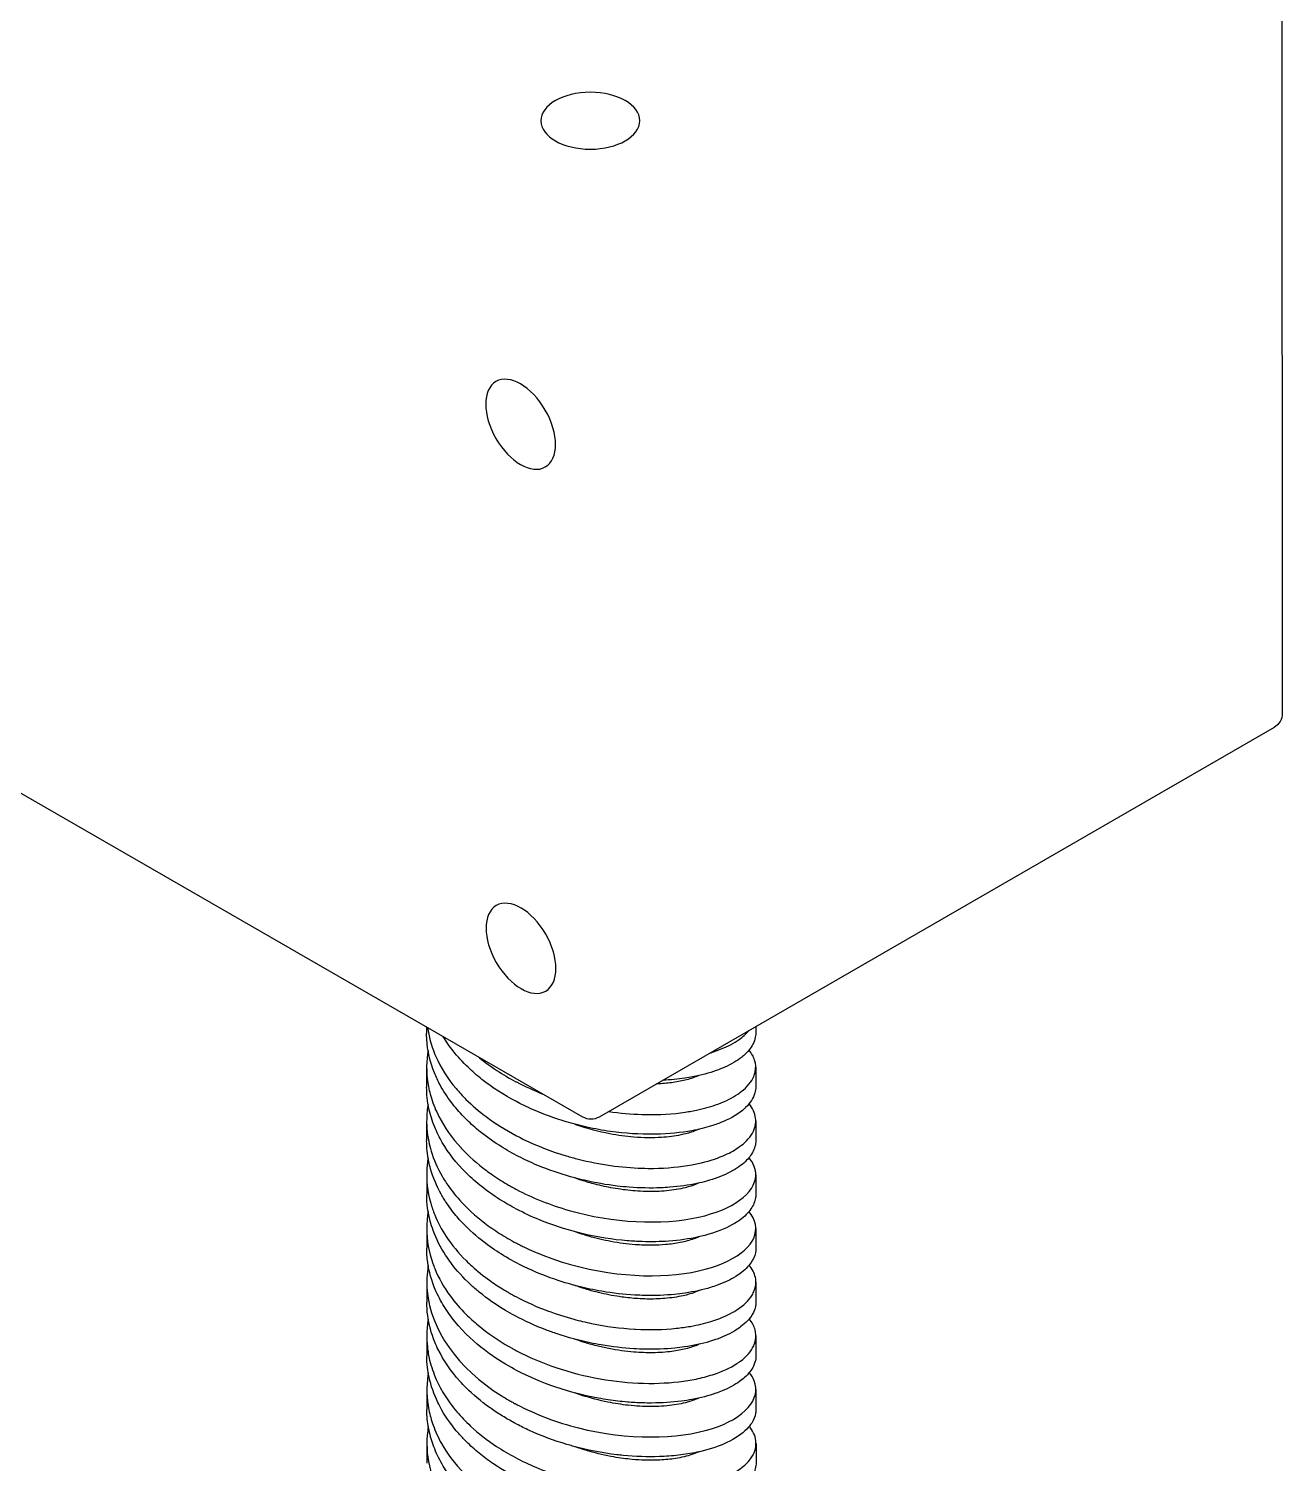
# Model space of a CAD drawing. Header units: millimetres. Extents: x 129 to 6329, y 33 to 3553.
# Drawn here: x 5135 to 5211.2, y 2974.4 to 3061.6 of the extents above; entities that cross this region are included whole.
import ezdxf

# ---------------------------------------------------------------- set-up
doc = ezdxf.new("R2010")
doc.units = ezdxf.units.MM
doc.layers.add('vistasIsometricas', color=255, linetype='Continuous')

msp = doc.modelspace()

# ---------------------------------------------------------------- linework, layer by layer
at = {"layer": 'vistasIsometricas', "extrusion": (1e-16, 0.816497, 0.57735)}
for p, q in [((5211.158, 3067.372), (5211.193, 3019.995)), ((5168.681, 2995.45), (5127.669, 3019.088)), ((5210.693, 3019.129), (5169.681, 2995.45)), ((5159.194, 3000.918), (5159.195, 3000.539)), ((5179.194, 3000.943), (5179.195, 3000.553)), ((5159.196, 2998.467), (5159.197, 2997.271)), ((5179.196, 2998.482), (5179.197, 2997.286)), ((5176.698, 2996.168), (5176.698, 2996.168)), ((5159.199, 2995.2), (5159.199, 2994.004)), ((5179.199, 2995.214), (5179.199, 2994.019)), ((5176.7, 2992.9), (5176.7, 2992.9)), ((5159.201, 2991.933), (5159.202, 2990.737)), ((5179.201, 2991.937), (5179.202, 2990.751)), ((5176.703, 2989.633), (5176.703, 2989.633)), ((5159.203, 2988.665), (5159.204, 2987.469)), ((5179.203, 2988.68), (5179.204, 2987.484)), ((5159.206, 2985.379), (5159.207, 2984.202)), ((5179.206, 2985.412), (5179.207, 2984.216)), ((5176.707, 2983.098), (5176.707, 2983.098)), ((5159.208, 2982.13), (5159.209, 2980.935)), ((5179.208, 2982.145), (5179.209, 2980.949)), ((5159.21, 2978.863), (5159.211, 2977.667)), ((5179.21, 2978.878), (5179.211, 2977.682)), ((5159.213, 2975.596), (5159.214, 2974.4)), ((5179.213, 2975.61), (5179.214, 2974.414))]:
    msp.add_line(p, q, dxfattribs=at)
at = {"layer": 'vistasIsometricas', "extrusion": (0, -1e-16, -1)}
msp.add_arc((-5210.193, 3019.995), 1, 179.95836, 240, dxfattribs=at)
at = {"layer": 'vistasIsometricas', "extrusion": (1e-16, -2e-16, -1)}
msp.add_arc((-5169.181, 2996.316), 1, 240, 299.95832, dxfattribs=at)
at = {"layer": 'vistasIsometricas', "extrusion": (-1.33261e-16, -1.00024e-16, -1)}
msp.add_ellipse((5169.146, 3056.013), major_axis=(3, 0.002), ratio=0.576865, start_param=1.570796326792303, end_param=7.853981633971889, dxfattribs=at)
at = {"layer": 'vistasIsometricas', "extrusion": (7.5e-17, 4.33013e-17, -1)}
msp.add_ellipse((5164.909, 3037.562), major_axis=(-1.5, 2.598), ratio=0.57735, dxfattribs=at)
at = {"layer": 'vistasIsometricas', "extrusion": (-1.18301e-16, -6.83013e-17, -1)}
msp.add_ellipse((5164.932, 3005.706), major_axis=(-1.5, 2.598), ratio=0.57735, dxfattribs=at)
at = {"layer": 'vistasIsometricas'}
for points, knots in [([(5159.253, 3000.884), (5159.328, 3000.35), (5159.472, 2999.821), (5159.683, 2999.304), (5159.707, 2999.246), (5159.731, 2999.188), (5159.756, 2999.131), (5160.055, 2998.453), (5160.468, 2997.798), (5160.983, 2997.184), (5161.171, 2996.958), (5161.374, 2996.738), (5161.589, 2996.524), (5161.959, 2996.156), (5162.366, 2995.805), (5162.805, 2995.477), (5163.374, 2995.051), (5163.995, 2994.662), (5164.653, 2994.315)], [0.573332659, 0.573332659, 0.573332659, 0.573332659, 0.574086578, 0.574086578, 0.574086578, 0.574171369, 0.574171369, 0.574171369, 0.575166244, 0.575166244, 0.575166244, 0.57553166, 0.57553166, 0.57553166, 0.576161141, 0.576161141, 0.576161141, 0.576976741, 0.576976741, 0.576976741, 0.576976741]), ([(5179.199, 2994.018), (5179.199, 2993.959), (5179.196, 2993.9), (5179.155, 2993.59), (5179.053, 2993.342), (5178.815, 2993.007), (5178.735, 2992.912), (5178.427, 2992.596), (5178.148, 2992.386), (5177.713, 2992.138), (5177.608, 2992.083), (5177.12, 2991.845), (5176.685, 2991.684), (5176.014, 2991.5), (5175.822, 2991.453), (5175.113, 2991.302), (5174.561, 2991.223), (5173.794, 2991.164), (5173.609, 2991.153), (5172.807, 2991.121), (5172.165, 2991.133), (5171.265, 2991.202), (5171.022, 2991.225), (5170.118, 2991.332), (5169.449, 2991.447), (5168.586, 2991.647), (5168.392, 2991.696), (5167.52, 2991.928), (5166.852, 2992.148), (5166.002, 2992.486), (5165.803, 2992.57), (5165.236, 2992.822), (5164.875, 2992.999), (5164.16, 2993.384), (5163.809, 2993.593), (5163.033, 2994.102), (5162.618, 2994.411), (5161.96, 2994.97), (5161.701, 2995.211), (5161.184, 2995.744), (5160.932, 2996.038), (5160.441, 2996.686), (5160.211, 2997.042), (5159.887, 2997.645), (5159.773, 2997.886), (5159.405, 2998.798), (5159.247, 2999.483), (5159.198, 3000.296), (5159.195, 3000.417), (5159.195, 3000.539)], [0.567575, 0.567575, 0.567575, 0.567575, 0.592467, 0.592467, 0.697793, 0.697793, 0.740477, 0.740477, 0.842903, 0.842903, 0.873201, 0.873201, 0.978379, 0.978379, 1.01854, 1.01854, 1.121533, 1.121533, 1.153668, 1.153668, 1.258518, 1.258518, 1.296809, 1.296809, 1.400238, 1.400238, 1.430459, 1.430459, 1.535776, 1.535776, 1.568324, 1.568324, 1.629756, 1.629756, 1.693347, 1.693347, 1.776324, 1.776324, 1.835394, 1.835394, 1.902495, 1.902495, 1.979157, 1.979157, 2.029102, 2.029102, 2.165578, 2.165578, 2.189508, 2.189508, 2.189508, 2.189508]), ([(5164.651, 2996.386), (5163.897, 2996.784), (5163.194, 2997.235), (5162.262, 2997.971), (5161.979, 2998.216), (5161.383, 2998.79), (5161.08, 2999.123), (5160.586, 2999.749), (5160.385, 3000.039), (5160.207, 3000.334)], [0.0000149, 0.0000149, 0.0000149, 0.0000149, 0.1310576, 0.1310576, 0.1928522, 0.1928522, 0.2700374, 0.2700374, 0.3331257, 0.3331257, 0.3331257, 0.3331257]), ([(5179.195, 3000.553), (5179.195, 3000.438), (5179.18, 3000.323), (5179.131, 3000.13), (5179.105, 3000.053), (5178.966, 2999.731), (5178.792, 2999.493), (5178.483, 2999.202), (5178.406, 2999.136), (5178.046, 2998.855), (5177.706, 2998.655), (5177.145, 2998.405), (5176.972, 2998.336), (5176.361, 2998.119), (5175.882, 2997.992), (5175.21, 2997.865), (5175.054, 2997.839), (5174.469, 2997.753), (5174.02, 2997.709), (5173.554, 2997.686)], [0.5674878, 0.5674878, 0.5674878, 0.5674878, 0.6158816, 0.6158816, 0.6487586, 0.6487586, 0.7534525, 0.7534525, 0.7846955, 0.7846955, 0.8900048, 0.8900048, 0.9332047, 0.9332047, 1.0355186, 1.0355186, 1.0654081, 1.0654081, 1.1457387, 1.1457387, 1.1457387, 1.1457387]), ([(5176.439, 2999.352), (5176.448, 2999.355), (5176.457, 2999.358), (5176.915, 2999.499), (5177.317, 2999.663), (5177.857, 2999.949), (5178.034, 3000.057), (5178.408, 3000.324), (5178.591, 3000.487), (5178.751, 3000.672), (5178.764, 3000.687), (5178.776, 3000.702)], [0.6621458, 0.6621458, 0.6621458, 0.6621458, 0.6641722, 0.6641722, 0.7654194, 0.7654194, 0.8216819, 0.8216819, 0.8983281, 0.8983281, 0.9049977, 0.9049977, 0.9049977, 0.9049977]), ([(5159.283, 2999.503), (5159.175, 2998.86), (5159.167, 2998.203), (5159.266, 2997.547), (5159.314, 2997.229), (5159.387, 2996.911), (5159.485, 2996.596), (5159.601, 2996.22), (5159.754, 2995.847), (5159.941, 2995.48), (5160.279, 2994.817), (5160.732, 2994.175), (5161.289, 2993.571), (5161.299, 2993.56), (5161.31, 2993.548), (5161.321, 2993.537), (5161.762, 2993.063), (5162.267, 2992.613), (5162.826, 2992.196), (5162.952, 2992.102), (5163.08, 2992.01), (5163.211, 2991.92), (5163.371, 2991.809), (5163.536, 2991.7), (5163.704, 2991.595), (5163.857, 2991.499), (5164.013, 2991.405), (5164.171, 2991.314), (5164.251, 2991.269), (5164.331, 2991.224), (5164.411, 2991.179), (5164.46, 2991.152), (5164.508, 2991.126), (5164.557, 2991.1), (5164.59, 2991.082), (5164.637, 2991.057), (5164.655, 2991.048)], [0.579308916, 0.579308916, 0.579308916, 0.579308916, 0.580032151, 0.580032151, 0.580032151, 0.580382803, 0.580382803, 0.580382803, 0.580800953, 0.580800953, 0.580800953, 0.581555567, 0.581555567, 0.581555567, 0.58156995, 0.58156995, 0.58156995, 0.582163524, 0.582163524, 0.582163524, 0.582296778, 0.582296778, 0.582296778, 0.582460311, 0.582460311, 0.582460311, 0.582608704, 0.582608704, 0.582608704, 0.582682901, 0.582682901, 0.582682901, 0.582727363, 0.582727363, 0.582727363, 0.582757098, 0.582757098, 0.582757098, 0.582757098]), ([(5162.355, 2999.096), (5162.375, 2999.079), (5162.396, 2999.063), (5162.416, 2999.046), (5163.079, 2998.506), (5163.825, 2998.019), (5164.627, 2997.595), (5164.635, 2997.591), (5164.643, 2997.586), (5164.65, 2997.582)], [0.570161031, 0.570161031, 0.570161031, 0.570161031, 0.570191872, 0.570191872, 0.570191872, 0.571186744, 0.571186744, 0.571186744, 0.571196402, 0.571196402, 0.571196402, 0.571196402]), ([(5170.261, 2995.785), (5170.947, 2995.685), (5171.625, 2995.625), (5172.281, 2995.605), (5172.354, 2995.602), (5172.427, 2995.601), (5172.5, 2995.599), (5173.35, 2995.584), (5174.161, 2995.636), (5174.901, 2995.745), (5175.173, 2995.785), (5175.435, 2995.833), (5175.687, 2995.889), (5176.121, 2995.984), (5176.523, 2996.1), (5176.887, 2996.235), (5177.359, 2996.409), (5177.768, 2996.614), (5178.104, 2996.84), (5178.178, 2996.89), (5178.248, 2996.941), (5178.315, 2996.992), (5178.685, 2997.279), (5178.943, 2997.595), (5179.08, 2997.921), (5179.117, 2998.01), (5179.145, 2998.1), (5179.165, 2998.19), (5179.216, 2998.431), (5179.204, 2998.674), (5179.127, 2998.913), (5179.061, 2999.119), (5178.946, 2999.322), (5178.786, 2999.517)], [0.573325011, 0.573325011, 0.573325011, 0.573325011, 0.574086578, 0.574086578, 0.574086578, 0.574171396, 0.574171396, 0.574171396, 0.575166273, 0.575166273, 0.575166273, 0.575531666, 0.575531666, 0.575531666, 0.576161173, 0.576161173, 0.576161173, 0.576976754, 0.576976754, 0.576976754, 0.577156047, 0.577156047, 0.577156047, 0.578150923, 0.578150923, 0.578150923, 0.578421843, 0.578421843, 0.578421843, 0.579145815, 0.579145815, 0.579145815, 0.579769318, 0.579769318, 0.579769318, 0.579769318]), ([(5175.731, 2997.97), (5175.624, 2997.921), (5175.509, 2997.874), (5175.263, 2997.788), (5175.132, 2997.747), (5174.743, 2997.644), (5174.47, 2997.589), (5173.911, 2997.509), (5173.63, 2997.483), (5173.278, 2997.465), (5173.221, 2997.463), (5173.163, 2997.461)], [-18.0384353, -18.0384353, -18.0384353, -18.0384353, -18.003884, -18.003884, -17.969278, -17.969278, -17.9068878, -17.9068878, -17.8508702, -17.8508702, -17.8400848, -17.8400848, -17.8400848, -17.8400848]), ([(5164.656, 2989.852), (5164.303, 2990.038), (5163.96, 2990.236), (5163.631, 2990.446), (5162.882, 2990.922), (5162.202, 2991.458), (5161.614, 2992.039), (5161.607, 2992.046), (5161.599, 2992.054), (5161.592, 2992.061), (5161.014, 2992.636), (5160.527, 2993.256), (5160.148, 2993.906), (5159.97, 2994.212), (5159.816, 2994.524), (5159.686, 2994.841), (5159.537, 2995.206), (5159.421, 2995.577), (5159.34, 2995.951), (5159.245, 2996.388), (5159.198, 2996.83), (5159.197, 2997.271)], [0.415127134, 0.415127134, 0.415127134, 0.415127134, 0.415564889, 0.415564889, 0.415564889, 0.416559754, 0.416559754, 0.416559754, 0.416572218, 0.416572218, 0.416572218, 0.417554622, 0.417554622, 0.417554622, 0.418017304, 0.418017304, 0.418017304, 0.418549514, 0.418549514, 0.418549514, 0.419170666, 0.419170666, 0.419170666, 0.419170666]), ([(5179.197, 2997.286), (5179.197, 2997.162), (5179.18, 2997.037), (5179.146, 2996.912), (5179.062, 2996.61), (5178.875, 2996.31), (5178.583, 2996.027), (5178.561, 2996.006), (5178.538, 2995.984), (5178.514, 2995.963), (5178.191, 2995.669), (5177.752, 2995.397), (5177.206, 2995.165), (5176.987, 2995.072), (5176.75, 2994.985), (5176.498, 2994.906), (5176.136, 2994.793), (5175.741, 2994.696), (5175.316, 2994.618), (5174.65, 2994.495), (5173.912, 2994.42), (5173.122, 2994.404), (5173.075, 2994.403), (5173.028, 2994.402), (5172.981, 2994.402), (5172.156, 2994.392), (5171.276, 2994.446), (5170.371, 2994.574), (5169.895, 2994.64), (5169.413, 2994.727), (5168.929, 2994.835), (5168.511, 2994.928), (5168.092, 2995.037), (5167.676, 2995.161), (5167.001, 2995.363), (5166.331, 2995.606), (5165.682, 2995.891), (5165.482, 2995.978), (5165.286, 2996.069), (5165.091, 2996.164), (5164.943, 2996.235), (5164.797, 2996.31), (5164.651, 2996.386)], [0.42141962, 0.42141962, 0.42141962, 0.42141962, 0.421705398, 0.421705398, 0.421705398, 0.422398957, 0.422398957, 0.422398957, 0.422452049, 0.422452049, 0.422452049, 0.423179462, 0.423179462, 0.423179462, 0.423471173, 0.423471173, 0.423471173, 0.423889065, 0.423889065, 0.423889065, 0.424543389, 0.424543389, 0.424543389, 0.42458207, 0.42458207, 0.42458207, 0.425259612, 0.425259612, 0.425259612, 0.425615605, 0.425615605, 0.425615605, 0.425922687, 0.425922687, 0.425922687, 0.426419767, 0.426419767, 0.426419767, 0.426572498, 0.426572498, 0.426572498, 0.426687821, 0.426687821, 0.426687821, 0.426687821]), ([(5159.285, 2996.236), (5159.274, 2996.168), (5159.263, 2996.1), (5159.232, 2995.866), (5159.216, 2995.699), (5159.179, 2995.009), (5159.218, 2994.486), (5159.363, 2993.771), (5159.412, 2993.575), (5159.628, 2992.859), (5159.852, 2992.348), (5160.225, 2991.705), (5160.316, 2991.559), (5160.643, 2991.07), (5160.903, 2990.736), (5161.64, 2989.912), (5162.155, 2989.44), (5163.013, 2988.787), (5163.313, 2988.578), (5163.957, 2988.168), (5164.302, 2987.968), (5164.657, 2987.78)], [2.6086093, 2.6086093, 2.6086093, 2.6086093, 2.622094, 2.622094, 2.6549872, 2.6549872, 2.7582341, 2.7582341, 2.7973121, 2.7973121, 2.9023246, 2.9023246, 2.933645, 2.933645, 3.0081746, 3.0081746, 3.1241685, 3.1241685, 3.1823338, 3.1823338, 3.2441677, 3.2441677, 3.2441677, 3.2441677]), ([(5164.653, 2994.315), (5164.797, 2994.239), (5164.944, 2994.164), (5165.092, 2994.092), (5165.914, 2993.692), (5166.786, 2993.356), (5167.677, 2993.09), (5167.92, 2993.018), (5168.164, 2992.95), (5168.408, 2992.888), (5169.062, 2992.723), (5169.721, 2992.594), (5170.372, 2992.502), (5171.021, 2992.411), (5171.662, 2992.357), (5172.284, 2992.337), (5172.52, 2992.33), (5172.753, 2992.328), (5172.982, 2992.33), (5173.816, 2992.34), (5174.604, 2992.415), (5175.317, 2992.546), (5175.444, 2992.57), (5175.568, 2992.595), (5175.689, 2992.621), (5176.253, 2992.745), (5176.764, 2992.905), (5177.207, 2993.093), (5177.547, 2993.238), (5177.848, 2993.399), (5178.106, 2993.573), (5178.258, 2993.675), (5178.395, 2993.781), (5178.516, 2993.891), (5178.843, 2994.188), (5179.056, 2994.511), (5179.147, 2994.841), (5179.155, 2994.868), (5179.161, 2994.895), (5179.167, 2994.922), (5179.232, 2995.226), (5179.195, 2995.534), (5179.056, 2995.832), (5178.99, 2995.974), (5178.9, 2996.114), (5178.789, 2996.25)], [0.576976742, 0.576976742, 0.576976742, 0.576976742, 0.577156016, 0.577156016, 0.577156016, 0.578150897, 0.578150897, 0.578150897, 0.57842183, 0.57842183, 0.57842183, 0.579145794, 0.579145794, 0.579145794, 0.579866919, 0.579866919, 0.579866919, 0.58014068, 0.58014068, 0.58014068, 0.581135559, 0.581135559, 0.581135559, 0.581312009, 0.581312009, 0.581312009, 0.582130446, 0.582130446, 0.582130446, 0.582757098, 0.582757098, 0.582757098, 0.583125338, 0.583125338, 0.583125338, 0.584120214, 0.584120214, 0.584120214, 0.584202187, 0.584202187, 0.584202187, 0.585115093, 0.585115093, 0.585115093, 0.58554969, 0.58554969, 0.58554969, 0.58554969]), ([(5175.733, 2994.703), (5175.621, 2994.651), (5175.498, 2994.602), (5175.148, 2994.48), (5174.905, 2994.414), (5174.283, 2994.286), (5173.887, 2994.234), (5172.939, 2994.175), (5172.376, 2994.181), (5171.31, 2994.27), (5170.821, 2994.336), (5169.665, 2994.559), (5168.996, 2994.735), (5168.279, 2994.983), (5168.225, 2995.002), (5168.171, 2995.021)], [-17.4147371, -17.4147371, -17.4147371, -17.4147371, -17.3782097, -17.3782097, -17.3172495, -17.3172495, -17.2349252, -17.2349252, -17.1347762, -17.1347762, -17.0550876, -17.0550876, -16.9495533, -16.9495533, -16.9408609, -16.9408609, -16.9408609, -16.9408609]), ([(5179.204, 2987.484), (5179.204, 2987.286), (5179.161, 2987.089), (5179.045, 2986.826), (5179.009, 2986.757), (5178.821, 2986.447), (5178.607, 2986.215), (5178.22, 2985.914), (5178.103, 2985.833), (5177.657, 2985.556), (5177.281, 2985.377), (5176.721, 2985.174), (5176.585, 2985.128), (5175.976, 2984.943), (5175.459, 2984.828), (5174.696, 2984.716), (5174.485, 2984.69), (5173.694, 2984.612), (5173.086, 2984.589), (5172.252, 2984.606), (5172.048, 2984.614), (5171.189, 2984.664), (5170.52, 2984.739), (5169.604, 2984.896), (5169.363, 2984.942), (5168.452, 2985.135), (5167.784, 2985.316), (5166.937, 2985.599), (5166.746, 2985.666), (5165.901, 2985.982), (5165.265, 2986.265), (5163.827, 2987.022), (5163.06, 2987.525), (5161.887, 2988.489), (5161.444, 2988.92), (5160.835, 2989.632), (5160.633, 2989.895), (5160.316, 2990.361), (5160.193, 2990.561), (5159.801, 2991.262), (5159.585, 2991.777), (5159.395, 2992.455), (5159.357, 2992.61), (5159.242, 2993.175), (5159.2, 2993.589), (5159.199, 2994.004)], [0.567239, 0.567239, 0.567239, 0.567239, 0.650131, 0.650131, 0.67984, 0.67984, 0.785093, 0.785093, 0.825935, 0.825935, 0.928773, 0.928773, 0.960427, 0.960427, 1.065373, 1.065373, 1.104123, 1.104123, 1.207444, 1.207444, 1.240567, 1.240567, 1.345206, 1.345206, 1.382609, 1.382609, 1.486248, 1.486248, 1.516604, 1.516604, 1.621925, 1.621925, 1.766296, 1.766296, 1.870147, 1.870147, 1.928738, 1.928738, 1.971394, 1.971394, 2.076722, 2.076722, 2.107564, 2.107564, 2.18938, 2.18938, 2.18938, 2.18938]), ([(5159.288, 2992.968), (5159.264, 2992.83), (5159.246, 2992.692), (5159.232, 2992.554), (5159.224, 2992.478), (5159.218, 2992.403), (5159.213, 2992.327), (5159.169, 2991.62), (5159.246, 2990.91), (5159.444, 2990.215), (5159.512, 2989.975), (5159.594, 2989.738), (5159.69, 2989.502), (5159.872, 2989.056), (5160.104, 2988.619), (5160.383, 2988.196), (5160.722, 2987.681), (5161.129, 2987.187), (5161.596, 2986.722), (5161.714, 2986.604), (5161.837, 2986.488), (5161.963, 2986.374), (5162.288, 2986.079), (5162.638, 2985.797), (5163.009, 2985.531), (5163.266, 2985.346), (5163.533, 2985.168), (5163.808, 2984.998), (5163.894, 2984.945), (5163.981, 2984.893), (5164.068, 2984.842), (5164.121, 2984.811), (5164.175, 2984.78), (5164.228, 2984.75), (5164.299, 2984.709), (5164.371, 2984.669), (5164.443, 2984.63), (5164.515, 2984.59), (5164.597, 2984.546), (5164.66, 2984.513)], [0.58978788, 0.58978788, 0.58978788, 0.58978788, 0.589982548, 0.589982548, 0.589982548, 0.590089489, 0.590089489, 0.590089489, 0.59108436, 0.59108436, 0.59108436, 0.591427636, 0.591427636, 0.591427636, 0.592079253, 0.592079253, 0.592079253, 0.592872724, 0.592872724, 0.592872724, 0.593074123, 0.593074123, 0.593074123, 0.593595268, 0.593595268, 0.593595268, 0.59395654, 0.59395654, 0.59395654, 0.594068998, 0.594068998, 0.594068998, 0.594137176, 0.594137176, 0.594137176, 0.594227494, 0.594227494, 0.594227494, 0.594317812, 0.594317812, 0.594317812, 0.594317812]), ([(5164.655, 2991.048), (5165.63, 2990.534), (5166.711, 2990.101), (5167.849, 2989.773), (5170.497, 2989.01), (5173.47, 2988.86), (5175.718, 2989.36), (5177.775, 2989.816), (5179.168, 2990.815), (5179.2, 2991.905), (5179.211, 2992.267), (5179.072, 2992.635), (5178.786, 2992.983)], [0.5827571, 0.5827571, 0.5827571, 0.5827571, 0.58438624, 0.58438624, 0.58438624, 0.58818008, 0.58818008, 0.58818008, 0.59164982, 0.59164982, 0.59164982, 0.59280107, 0.59280107, 0.59280107, 0.59280107]), ([(5175.736, 2991.435), (5175.687, 2991.413), (5175.637, 2991.391), (5175.382, 2991.287), (5175.154, 2991.214), (5174.566, 2991.067), (5174.188, 2991.004), (5173.379, 2990.927), (5172.953, 2990.912), (5172.297, 2990.929), (5172.088, 2990.94), (5171.484, 2990.986), (5171.083, 2991.034), (5170.304, 2991.164), (5169.93, 2991.241), (5169.27, 2991.406), (5168.986, 2991.486), (5168.525, 2991.631), (5168.348, 2991.691), (5168.173, 2991.754)], [-18.0356469, -18.0356469, -18.0356469, -18.0356469, -18.0199197, -18.0199197, -17.9587684, -17.9587684, -17.8764082, -17.8764082, -17.7970562, -17.7970562, -17.7608485, -17.7608485, -17.6947667, -17.6947667, -17.6350941, -17.6350941, -17.5901403, -17.5901403, -17.5619737, -17.5619737, -17.5619737, -17.5619737]), ([(5179.207, 2984.216), (5179.207, 2984.021), (5179.165, 2983.826), (5179.045, 2983.551), (5179.001, 2983.469), (5178.797, 2983.149), (5178.579, 2982.92), (5178.204, 2982.635), (5178.102, 2982.564), (5177.673, 2982.295), (5177.294, 2982.113), (5176.712, 2981.902), (5176.557, 2981.851), (5175.928, 2981.663), (5175.412, 2981.552), (5174.67, 2981.445), (5174.479, 2981.422), (5173.706, 2981.345), (5173.095, 2981.322), (5172.239, 2981.339), (5172.016, 2981.349), (5171.139, 2981.402), (5170.472, 2981.479), (5169.576, 2981.634), (5169.352, 2981.677), (5168.457, 2981.867), (5167.788, 2982.048), (5166.901, 2982.344), (5166.671, 2982.426), (5165.796, 2982.76), (5165.168, 2983.045), (5164.374, 2983.47), (5164.183, 2983.578), (5163.423, 2984.03), (5162.888, 2984.403), (5162.22, 2984.95), (5162.049, 2985.098), (5161.424, 2985.676), (5161.014, 2986.128), (5160.551, 2986.751), (5160.445, 2986.903), (5160.036, 2987.537), (5159.786, 2988.034), (5159.53, 2988.733), (5159.469, 2988.925), (5159.277, 2989.641), (5159.205, 2990.172), (5159.202, 2990.715), (5159.202, 2990.726), (5159.202, 2990.737)], [2.188916, 2.188916, 2.188916, 2.188916, 2.270886, 2.270886, 2.306586, 2.306586, 2.410749, 2.410749, 2.445958, 2.445958, 2.549968, 2.549968, 2.585823, 2.585823, 2.690034, 2.690034, 2.725043, 2.725043, 2.82899, 2.82899, 2.865112, 2.865112, 2.969402, 2.969402, 3.004072, 3.004072, 3.10791, 3.10791, 3.144492, 3.144492, 3.248916, 3.248916, 3.283013, 3.283013, 3.386662, 3.386662, 3.424036, 3.424036, 3.528673, 3.528673, 3.561828, 3.561828, 3.665163, 3.665163, 3.703868, 3.703868, 3.80881, 3.80881, 3.810946, 3.810946, 3.810946, 3.810946]), ([(5179.202, 2990.751), (5179.202, 2990.654), (5179.191, 2990.556), (5179.17, 2990.459), (5179.12, 2990.227), (5179.01, 2989.997), (5178.842, 2989.776), (5178.663, 2989.541), (5178.417, 2989.316), (5178.11, 2989.109), (5178.007, 2989.04), (5177.898, 2988.973), (5177.782, 2988.909), (5177.319, 2988.65), (5176.751, 2988.427), (5176.099, 2988.256), (5175.967, 2988.221), (5175.831, 2988.188), (5175.693, 2988.158), (5175.146, 2988.038), (5174.548, 2987.952), (5173.914, 2987.906), (5173.394, 2987.868), (5172.849, 2987.857), (5172.287, 2987.874), (5171.991, 2987.883), (5171.691, 2987.9), (5171.387, 2987.925), (5170.508, 2987.999), (5169.602, 2988.141), (5168.702, 2988.354), (5168.605, 2988.377), (5168.508, 2988.401), (5168.412, 2988.425), (5167.61, 2988.629), (5166.815, 2988.888), (5166.052, 2989.201), (5165.573, 2989.397), (5165.106, 2989.615), (5164.656, 2989.852)], [0.407609989, 0.407609989, 0.407609989, 0.407609989, 0.407901676, 0.407901676, 0.407901676, 0.40860074, 0.40860074, 0.40860074, 0.409346767, 0.409346767, 0.409346767, 0.409595617, 0.409595617, 0.409595617, 0.41059049, 0.41059049, 0.41059049, 0.410791859, 0.410791859, 0.410791859, 0.411585373, 0.411585373, 0.411585373, 0.41223695, 0.41223695, 0.41223695, 0.412580257, 0.412580257, 0.412580257, 0.413575127, 0.413575127, 0.413575127, 0.413682041, 0.413682041, 0.413682041, 0.414570004, 0.414570004, 0.414570004, 0.415127133, 0.415127133, 0.415127133, 0.415127133]), ([(5159.29, 2989.7), (5159.267, 2989.563), (5159.248, 2989.425), (5159.234, 2989.287), (5159.213, 2989.077), (5159.203, 2988.867), (5159.203, 2988.656), (5159.205, 2987.949), (5159.329, 2987.242), (5159.571, 2986.554), (5159.609, 2986.447), (5159.649, 2986.341), (5159.692, 2986.235), (5159.928, 2985.659), (5160.246, 2985.099), (5160.639, 2984.564), (5160.921, 2984.18), (5161.243, 2983.809), (5161.598, 2983.455), (5161.828, 2983.226), (5162.072, 2983.005), (5162.328, 2982.791), (5162.904, 2982.313), (5163.544, 2981.874), (5164.231, 2981.482), (5164.302, 2981.442), (5164.373, 2981.402), (5164.445, 2981.362), (5164.469, 2981.349), (5164.494, 2981.336), (5164.518, 2981.323), (5164.565, 2981.297), (5164.612, 2981.272), (5164.662, 2981.246)], [0.595568271, 0.595568271, 0.595568271, 0.595568271, 0.5957629, 0.5957629, 0.5957629, 0.596058785, 0.596058785, 0.596058785, 0.597053654, 0.597053654, 0.597053654, 0.59720799, 0.59720799, 0.59720799, 0.598048531, 0.598048531, 0.598048531, 0.598653079, 0.598653079, 0.598653079, 0.599043409, 0.599043409, 0.599043409, 0.599917532, 0.599917532, 0.599917532, 0.60000785, 0.60000785, 0.60000785, 0.600038582, 0.600038582, 0.600038582, 0.600098168, 0.600098168, 0.600098168, 0.600098168]), ([(5164.657, 2987.78), (5164.665, 2987.776), (5164.679, 2987.769), (5164.689, 2987.763), (5164.7, 2987.758), (5164.711, 2987.752), (5164.722, 2987.747), (5164.743, 2987.736), (5164.764, 2987.724), (5164.786, 2987.713), (5164.829, 2987.691), (5164.872, 2987.669), (5164.915, 2987.648), (5165.001, 2987.604), (5165.088, 2987.562), (5165.175, 2987.52), (5165.349, 2987.436), (5165.525, 2987.355), (5165.703, 2987.278), (5168.623, 2986.002), (5171.895, 2985.614), (5174.364, 2985.874), (5176.952, 2986.147), (5178.632, 2987.09), (5179.074, 2988.09), (5179.32, 2988.644), (5179.195, 2989.206), (5178.784, 2989.707)], [0.588537454, 0.588537454, 0.588537454, 0.588537454, 0.588544706, 0.588544706, 0.588544706, 0.588551958, 0.588551958, 0.588551958, 0.588566462, 0.588566462, 0.588566462, 0.58859547, 0.58859547, 0.58859547, 0.588653485, 0.588653485, 0.588653485, 0.588769516, 0.588769516, 0.588769516, 0.590676607, 0.590676607, 0.590676607, 0.592675423, 0.592675423, 0.592675423, 0.593783713, 0.593783713, 0.593783713, 0.593783713]), ([(5175.738, 2988.168), (5175.641, 2988.123), (5175.537, 2988.081), (5175.183, 2987.953), (5174.907, 2987.877), (5174.328, 2987.761), (5174.03, 2987.719), (5173.448, 2987.668), (5173.17, 2987.655), (5172.556, 2987.651), (5172.219, 2987.662), (5171.392, 2987.726), (5170.896, 2987.79), (5169.949, 2987.968), (5169.502, 2988.074), (5168.761, 2988.287), (5168.467, 2988.382), (5168.175, 2988.487)], [-24.8846052, -24.8846052, -24.8846052, -24.8846052, -24.8532895, -24.8532895, -24.7838822, -24.7838822, -24.7210461, -24.7210461, -24.6684897, -24.6684897, -24.6095345, -24.6095345, -24.5283776, -24.5283776, -24.4576437, -24.4576437, -24.4109443, -24.4109443, -24.4109443, -24.4109443]), ([(5164.663, 2980.05), (5164.281, 2980.251), (5163.748, 2980.548), (5163.117, 2980.992), (5162.985, 2981.085), (5162.85, 2981.184), (5162.711, 2981.291), (5162.133, 2981.733), (5161.499, 2982.297), (5160.916, 2983.012), (5160.687, 2983.293), (5160.466, 2983.597), (5160.264, 2983.924), (5160.063, 2984.249), (5159.879, 2984.597), (5159.723, 2984.968), (5159.507, 2985.48), (5159.344, 2986.035), (5159.262, 2986.628), (5159.243, 2986.769), (5159.228, 2986.912), (5159.218, 2987.058), (5159.209, 2987.193), (5159.204, 2987.33), (5159.204, 2987.469)], [0.397786037, 0.397786037, 0.397786037, 0.397786037, 0.400206423, 0.400206423, 0.400206423, 0.400711853, 0.400711853, 0.400711853, 0.402821904, 0.402821904, 0.402821904, 0.403651015, 0.403651015, 0.403651015, 0.404472863, 0.404472863, 0.404472863, 0.405606008, 0.405606008, 0.405606008, 0.405875904, 0.405875904, 0.405875904, 0.406127704, 0.406127704, 0.406127704, 0.406127704]), ([(5159.298, 2986.431), (5159.209, 2985.918), (5159.183, 2985.398), (5159.228, 2984.876), (5159.43, 2982.522), (5161.088, 2980.167), (5163.734, 2978.512), (5163.884, 2978.419), (5164.037, 2978.328), (5164.192, 2978.238), (5164.269, 2978.194), (5164.347, 2978.15), (5164.426, 2978.107), (5164.466, 2978.085), (5164.505, 2978.063), (5164.545, 2978.042), (5164.565, 2978.031), (5164.585, 2978.021), (5164.605, 2978.01), (5164.615, 2978.005), (5164.625, 2977.999), (5164.635, 2977.994), (5164.645, 2977.989), (5164.657, 2977.982), (5164.665, 2977.978)], [0.602156823, 0.602156823, 0.602156823, 0.602156823, 0.602775528, 0.602775528, 0.602775528, 0.60556322, 0.60556322, 0.60556322, 0.60572085, 0.60572085, 0.60572085, 0.605799664, 0.605799664, 0.605799664, 0.605839072, 0.605839072, 0.605839072, 0.605858775, 0.605858775, 0.605858775, 0.605868627, 0.605868627, 0.605868627, 0.605878479, 0.605878479, 0.605878479, 0.605878479]), ([(5164.66, 2984.513), (5165.258, 2984.198), (5165.891, 2983.915), (5166.547, 2983.67), (5167.064, 2983.476), (5167.596, 2983.306), (5168.134, 2983.16), (5168.493, 2983.063), (5168.855, 2982.977), (5169.219, 2982.901), (5170.092, 2982.721), (5170.971, 2982.606), (5171.827, 2982.556), (5171.848, 2982.555), (5171.868, 2982.553), (5171.889, 2982.552), (5172.751, 2982.505), (5173.587, 2982.525), (5174.365, 2982.607), (5174.66, 2982.638), (5174.947, 2982.678), (5175.224, 2982.726), (5175.666, 2982.804), (5176.082, 2982.902), (5176.465, 2983.02), (5176.971, 2983.175), (5177.421, 2983.364), (5177.802, 2983.579), (5177.884, 2983.625), (5177.963, 2983.673), (5178.038, 2983.721), (5178.458, 2983.991), (5178.774, 2984.296), (5178.97, 2984.618), (5179.026, 2984.711), (5179.072, 2984.804), (5179.108, 2984.899), (5179.197, 2985.131), (5179.226, 2985.369), (5179.192, 2985.606), (5179.155, 2985.865), (5179.042, 2986.124), (5178.856, 2986.372), (5178.837, 2986.397), (5178.817, 2986.422), (5178.796, 2986.448)], [0.594317813, 0.594317813, 0.594317813, 0.594317813, 0.595183239, 0.595183239, 0.595183239, 0.595865906, 0.595865906, 0.595865906, 0.596320919, 0.596320919, 0.596320919, 0.597414001, 0.597414001, 0.597414001, 0.597440663, 0.597440663, 0.597440663, 0.598543318, 0.598543318, 0.598543318, 0.598962095, 0.598962095, 0.598962095, 0.599629666, 0.599629666, 0.599629666, 0.600510189, 0.600510189, 0.600510189, 0.600700358, 0.600700358, 0.600700358, 0.60175608, 0.60175608, 0.60175608, 0.602058283, 0.602058283, 0.602058283, 0.60279746, 0.60279746, 0.60279746, 0.603606378, 0.603606378, 0.603606378, 0.603689286, 0.603689286, 0.603689286, 0.603689286]), ([(5175.741, 2984.901), (5175.654, 2984.861), (5175.562, 2984.823), (5175.259, 2984.71), (5175.03, 2984.643), (5174.443, 2984.51), (5174.07, 2984.453), (5173.488, 2984.405), (5173.305, 2984.395), (5172.771, 2984.38), (5172.41, 2984.386), (5171.719, 2984.43), (5171.394, 2984.463), (5170.647, 2984.566), (5170.224, 2984.644), (5169.599, 2984.789), (5169.4, 2984.839), (5168.96, 2984.961), (5168.72, 2985.034), (5168.379, 2985.148), (5168.278, 2985.183), (5168.178, 2985.219)], [-20.5287716, -20.5287716, -20.5287716, -20.5287716, -20.5007976, -20.5007976, -20.44161, -20.44161, -20.3618932, -20.3618932, -20.3269185, -20.3269185, -20.2628556, -20.2628556, -20.2087306, -20.2087306, -20.1408682, -20.1408682, -20.109363, -20.109363, -20.0712659, -20.0712659, -20.055163, -20.055163, -20.055163, -20.055163]), ([(5164.666, 2976.782), (5164.629, 2976.801), (5164.561, 2976.838), (5164.509, 2976.866), (5164.272, 2976.994), (5164.04, 2977.128), (5163.814, 2977.268), (5163.573, 2977.416), (5163.339, 2977.57), (5163.112, 2977.73), (5163.08, 2977.753), (5163.047, 2977.776), (5163.015, 2977.8), (5162.501, 2978.17), (5162.027, 2978.569), (5161.602, 2978.992), (5161.468, 2979.124), (5161.34, 2979.259), (5161.216, 2979.397), (5160.674, 2979.999), (5160.231, 2980.645), (5159.901, 2981.316), (5159.827, 2981.466), (5159.758, 2981.618), (5159.696, 2981.772), (5159.48, 2982.3), (5159.334, 2982.842), (5159.261, 2983.388), (5159.225, 2983.659), (5159.207, 2983.93), (5159.207, 2984.202)], [0.392005663, 0.392005663, 0.392005663, 0.392005663, 0.392070588, 0.392070588, 0.392070588, 0.392366934, 0.392366934, 0.392366934, 0.392682587, 0.392682587, 0.392682587, 0.392728207, 0.392728207, 0.392728207, 0.393450754, 0.393450754, 0.393450754, 0.393677478, 0.393677478, 0.393677478, 0.394672359, 0.394672359, 0.394672359, 0.394895846, 0.394895846, 0.394895846, 0.395667252, 0.395667252, 0.395667252, 0.396049261, 0.396049261, 0.396049261, 0.396049261]), ([(5159.295, 2983.166), (5159.241, 2982.849), (5159.212, 2982.53), (5159.205, 2981.964), (5159.217, 2981.717), (5159.273, 2981.205), (5159.318, 2980.941), (5159.477, 2980.279), (5159.611, 2979.885), (5159.933, 2979.161), (5160.111, 2978.832), (5160.527, 2978.175), (5160.767, 2977.85), (5161.289, 2977.235), (5161.567, 2976.945), (5162.344, 2976.222), (5162.875, 2975.809), (5164.183, 2974.945), (5164.983, 2974.52), (5166.805, 2973.74), (5167.832, 2973.412), (5169.641, 2973.001), (5170.413, 2972.878), (5172.033, 2972.722), (5172.871, 2972.705), (5174.148, 2972.775), (5174.616, 2972.824), (5175.271, 2972.929), (5175.478, 2972.968), (5175.85, 2973.049), (5176.016, 2973.089), (5176.511, 2973.223), (5176.823, 2973.327), (5177.421, 2973.569), (5177.703, 2973.709), (5178.202, 2974.013), (5178.417, 2974.177), (5178.706, 2974.455), (5178.802, 2974.564), (5179.115, 2974.994), (5179.225, 2975.329), (5179.199, 2975.973), (5179.082, 2976.279), (5178.843, 2976.596), (5178.824, 2976.621), (5178.803, 2976.646)], [0.986184, 0.986184, 0.986184, 0.986184, 1.049109, 1.049109, 1.097887, 1.097887, 1.150325, 1.150325, 1.230075, 1.230075, 1.2993, 1.2993, 1.371016, 1.371016, 1.439399, 1.439399, 1.54825, 1.54825, 1.687071, 1.687071, 1.847913, 1.847913, 1.967292, 1.967292, 2.103686, 2.103686, 2.188011, 2.188011, 2.228727, 2.228727, 2.263426, 2.263426, 2.335534, 2.335534, 2.414435, 2.414435, 2.494312, 2.494312, 2.543727, 2.543727, 2.684457, 2.684457, 2.813941, 2.813941, 2.825064, 2.825064, 2.825064, 2.825064]), ([(5164.662, 2981.246), (5165.418, 2980.847), (5166.222, 2980.505), (5167.048, 2980.224), (5167.929, 2979.925), (5168.836, 2979.695), (5169.734, 2979.536), (5170.636, 2979.376), (5171.529, 2979.287), (5172.383, 2979.265), (5173.239, 2979.243), (5174.054, 2979.289), (5174.8, 2979.392), (5175.155, 2979.441), (5175.493, 2979.504), (5175.814, 2979.578), (5176.17, 2979.66), (5176.504, 2979.757), (5176.811, 2979.866), (5177.357, 2980.06), (5177.82, 2980.294), (5178.189, 2980.553), (5178.216, 2980.573), (5178.243, 2980.592), (5178.27, 2980.612), (5178.652, 2980.897), (5178.921, 2981.21), (5179.07, 2981.535), (5179.127, 2981.658), (5179.166, 2981.783), (5179.188, 2981.909), (5179.223, 2982.115), (5179.212, 2982.322), (5179.154, 2982.527), (5179.09, 2982.75), (5178.971, 2982.97), (5178.798, 2983.18)], [0.600098168, 0.600098168, 0.600098168, 0.600098168, 0.600995855, 0.600995855, 0.600995855, 0.601954251, 0.601954251, 0.601954251, 0.602915947, 0.602915947, 0.602915947, 0.603881009, 0.603881009, 0.603881009, 0.604339775, 0.604339775, 0.604339775, 0.604849491, 0.604849491, 0.604849491, 0.605753643, 0.605753643, 0.605753643, 0.605821376, 0.605821376, 0.605821376, 0.606796736, 0.606796736, 0.606796736, 0.607167512, 0.607167512, 0.607167512, 0.607775625, 0.607775625, 0.607775625, 0.608440558, 0.608440558, 0.608440558, 0.608440558]), ([(5175.743, 2981.633), (5175.619, 2981.576), (5175.485, 2981.523), (5175.214, 2981.432), (5175.08, 2981.392), (5174.684, 2981.292), (5174.405, 2981.238), (5173.742, 2981.151), (5173.348, 2981.123), (5172.567, 2981.115), (5172.186, 2981.128), (5171.299, 2981.202), (5170.787, 2981.273), (5170.019, 2981.424), (5169.769, 2981.48), (5169.252, 2981.611), (5168.985, 2981.687), (5168.539, 2981.827), (5168.359, 2981.888), (5168.18, 2981.952)], [-19.9048303, -19.9048303, -19.9048303, -19.9048303, -19.8648914, -19.8648914, -19.8302777, -19.8302777, -19.7676041, -19.7676041, -19.6914204, -19.6914204, -19.6250391, -19.6250391, -19.5417289, -19.5417289, -19.5020639, -19.5020639, -19.4598093, -19.4598093, -19.4311547, -19.4311547, -19.4311547, -19.4311547]), ([(5179.214, 2974.414), (5179.214, 2974.394), (5179.213, 2974.373), (5179.201, 2974.103), (5179.121, 2973.855), (5178.921, 2973.528), (5178.859, 2973.442), (5178.627, 2973.164), (5178.42, 2972.98), (5177.997, 2972.686), (5177.803, 2972.571), (5177.274, 2972.304), (5176.917, 2972.161), (5176.32, 2971.974), (5176.108, 2971.916), (5175.494, 2971.769), (5175.074, 2971.694), (5174.29, 2971.596), (5173.938, 2971.565), (5173.144, 2971.527), (5172.7, 2971.523), (5171.836, 2971.553), (5171.419, 2971.582), (5170.537, 2971.676), (5170.071, 2971.743), (5169.079, 2971.927), (5168.554, 2972.047), (5167.052, 2972.464), (5166.093, 2972.819), (5164.487, 2973.59), (5163.824, 2973.971), (5162.928, 2974.592), (5162.655, 2974.797), (5162.115, 2975.24), (5161.851, 2975.478), (5161.444, 2975.883), (5161.291, 2976.046), (5160.745, 2976.667), (5160.401, 2977.145), (5160.032, 2977.793), (5159.951, 2977.948), (5159.637, 2978.601), (5159.46, 2979.111), (5159.306, 2979.828), (5159.273, 2980.028), (5159.223, 2980.464), (5159.209, 2980.699), (5159.209, 2980.935)], [0.567476, 0.567476, 0.567476, 0.567476, 0.57607, 0.57607, 0.680832, 0.680832, 0.718736, 0.718736, 0.805422, 0.805422, 0.865972, 0.865972, 0.955433, 0.955433, 1.001272, 1.001272, 1.083036, 1.083036, 1.145505, 1.145505, 1.21952, 1.21952, 1.285837, 1.285837, 1.358306, 1.358306, 1.439482, 1.439482, 1.592467, 1.592467, 1.710864, 1.710864, 1.765908, 1.765908, 1.824919, 1.824919, 1.86298, 1.86298, 1.967782, 1.967782, 2.000164, 2.000164, 2.103241, 2.103241, 2.143046, 2.143046, 2.189471, 2.189471, 2.189471, 2.189471]), ([(5179.209, 2980.949), (5179.209, 2980.813), (5179.189, 2980.678), (5179.125, 2980.465), (5179.095, 2980.387), (5178.942, 2980.07), (5178.76, 2979.837), (5178.425, 2979.534), (5178.324, 2979.454), (5177.921, 2979.165), (5177.565, 2978.971), (5177.029, 2978.75), (5176.9, 2978.701), (5176.331, 2978.502), (5175.847, 2978.376), (5175.112, 2978.241), (5174.897, 2978.208), (5174.106, 2978.106), (5173.5, 2978.066), (5172.689, 2978.063), (5172.508, 2978.066), (5172.02, 2978.08), (5171.71, 2978.097), (5171.012, 2978.155), (5170.623, 2978.2), (5170.036, 2978.288), (5169.839, 2978.321), (5168.77, 2978.516), (5167.896, 2978.74), (5166.218, 2979.311), (5165.417, 2979.652), (5164.663, 2980.05)], [2.189478, 2.189478, 2.189478, 2.189478, 2.246484, 2.246484, 2.279589, 2.279589, 2.382907, 2.382907, 2.421679, 2.421679, 2.526633, 2.526633, 2.558261, 2.558261, 2.661094, 2.661094, 2.701967, 2.701967, 2.807227, 2.807227, 2.836908, 2.836908, 2.886734, 2.886734, 2.947609, 2.947609, 2.97816, 2.97816, 3.113232, 3.113232, 3.244277, 3.244277, 3.244277, 3.244277]), ([(5164.665, 2977.978), (5165.831, 2977.363), (5167.115, 2976.883), (5168.42, 2976.552), (5171.402, 2975.795), (5174.465, 2975.859), (5176.509, 2976.497), (5178.563, 2977.139), (5179.545, 2978.333), (5179.1, 2979.422), (5179.032, 2979.589), (5178.931, 2979.754), (5178.8, 2979.913)], [0.605878479, 0.605878479, 0.605878479, 0.605878479, 0.607323568, 0.607323568, 0.607323568, 0.610624868, 0.610624868, 0.610624868, 0.613941689, 0.613941689, 0.613941689, 0.614451394, 0.614451394, 0.614451394, 0.614451394]), ([(5159.297, 2979.899), (5159.294, 2979.879), (5159.291, 2979.86), (5159.287, 2979.84), (5159.284, 2979.816), (5159.28, 2979.791), (5159.276, 2979.766), (5159.174, 2979.066), (5159.191, 2978.354), (5159.331, 2977.649), (5159.394, 2977.334), (5159.482, 2977.02), (5159.593, 2976.709), (5159.729, 2976.333), (5159.899, 2975.961), (5160.105, 2975.597), (5160.46, 2974.967), (5160.919, 2974.359), (5161.469, 2973.791), (5161.492, 2973.767), (5161.516, 2973.743), (5161.539, 2973.719), (5161.955, 2973.298), (5162.421, 2972.898), (5162.93, 2972.526), (5163.124, 2972.383), (5163.325, 2972.245), (5163.531, 2972.11), (5163.61, 2972.059), (5163.689, 2972.009), (5163.769, 2971.959), (5163.914, 2971.869), (5164.062, 2971.781), (5164.212, 2971.695), (5164.287, 2971.652), (5164.363, 2971.609), (5164.439, 2971.568), (5164.481, 2971.545), (5164.523, 2971.522), (5164.565, 2971.499), (5164.593, 2971.484), (5164.622, 2971.469), (5164.651, 2971.453), (5164.657, 2971.45), (5164.668, 2971.444), (5164.669, 2971.443)], [0.613387844, 0.613387844, 0.613387844, 0.613387844, 0.613412991, 0.613412991, 0.613412991, 0.613445143, 0.613445143, 0.613445143, 0.614350073, 0.614350073, 0.614350073, 0.614755075, 0.614755075, 0.614755075, 0.615245932, 0.615245932, 0.615245932, 0.61609716, 0.61609716, 0.61609716, 0.61613294, 0.61613294, 0.61613294, 0.616768203, 0.616768203, 0.616768203, 0.617011389, 0.617011389, 0.617011389, 0.617103724, 0.617103724, 0.617103724, 0.617271485, 0.617271485, 0.617271485, 0.617355365, 0.617355365, 0.617355365, 0.617401222, 0.617401222, 0.617401222, 0.617432409, 0.617432409, 0.617432409, 0.617439245, 0.617439245, 0.617439245, 0.617439245]), ([(5175.746, 2978.366), (5175.672, 2978.332), (5175.595, 2978.3), (5175.405, 2978.227), (5175.289, 2978.188), (5174.851, 2978.057), (5174.494, 2977.982), (5173.702, 2977.878), (5173.269, 2977.851), (5172.375, 2977.851), (5171.92, 2977.875), (5171.043, 2977.971), (5170.628, 2978.035), (5169.685, 2978.226), (5169.158, 2978.362), (5168.482, 2978.58), (5168.332, 2978.631), (5168.182, 2978.685)], [-20.5255032, -20.5255032, -20.5255032, -20.5255032, -20.5018326, -20.5018326, -20.4698847, -20.4698847, -20.3876607, -20.3876607, -20.3045095, -20.3045095, -20.2263396, -20.2263396, -20.1590075, -20.1590075, -20.0756966, -20.0756966, -20.0517507, -20.0517507, -20.0517507, -20.0517507]), ([(5164.67, 2970.248), (5163.909, 2970.649), (5163.201, 2971.104), (5162.26, 2971.849), (5161.973, 2972.1), (5161.39, 2972.665), (5161.101, 2972.984), (5160.605, 2973.61), (5160.394, 2973.914), (5160.003, 2974.567), (5159.83, 2974.915), (5159.555, 2975.599), (5159.449, 2975.932), (5159.289, 2976.631), (5159.238, 2976.995), (5159.214, 2977.462), (5159.211, 2977.565), (5159.211, 2977.667)], [0.0000107, 0.0000107, 0.0000107, 0.0000107, 0.1322257, 0.1322257, 0.1950146, 0.1950146, 0.2689024, 0.2689024, 0.335293, 0.335293, 0.4077356, 0.4077356, 0.4750069, 0.4750069, 0.5471001, 0.5471001, 0.5672981, 0.5672981, 0.5672981, 0.5672981]), ([(5179.211, 2977.682), (5179.211, 2977.603), (5179.205, 2977.524), (5179.191, 2977.446), (5179.156, 2977.242), (5179.074, 2977.041), (5178.95, 2976.847), (5178.87, 2976.723), (5178.773, 2976.601), (5178.659, 2976.484), (5178.358, 2976.175), (5177.944, 2975.896), (5177.44, 2975.659), (5177.388, 2975.635), (5177.335, 2975.611), (5177.282, 2975.587), (5176.795, 2975.375), (5176.235, 2975.201), (5175.624, 2975.072), (5175.263, 2974.995), (5174.884, 2974.934), (5174.493, 2974.89), (5174.119, 2974.847), (5173.734, 2974.819), (5173.341, 2974.805), (5172.624, 2974.781), (5171.881, 2974.807), (5171.136, 2974.88), (5171.01, 2974.892), (5170.884, 2974.906), (5170.759, 2974.921), (5169.848, 2975.03), (5168.938, 2975.209), (5168.063, 2975.45), (5167.95, 2975.481), (5167.838, 2975.514), (5167.726, 2975.547), (5166.929, 2975.783), (5166.165, 2976.069), (5165.451, 2976.396), (5165.182, 2976.519), (5164.92, 2976.648), (5164.666, 2976.782)], [0.382782108, 0.382782108, 0.382782108, 0.382782108, 0.383033623, 0.383033623, 0.383033623, 0.38369345, 0.38369345, 0.38369345, 0.384119, 0.384119, 0.384119, 0.385240287, 0.385240287, 0.385240287, 0.385355892, 0.385355892, 0.385355892, 0.386401338, 0.386401338, 0.386401338, 0.387018334, 0.387018334, 0.387018334, 0.387606726, 0.387606726, 0.387606726, 0.388680777, 0.388680777, 0.388680777, 0.388861893, 0.388861893, 0.388861893, 0.390173617, 0.390173617, 0.390173617, 0.390343219, 0.390343219, 0.390343219, 0.3915503, 0.3915503, 0.3915503, 0.392005661, 0.392005661, 0.392005661, 0.392005661]), ([(5159.299, 2976.631), (5159.269, 2976.453), (5159.247, 2976.275), (5159.233, 2976.097), (5159.176, 2975.389), (5159.242, 2974.678), (5159.426, 2973.984), (5159.509, 2973.674), (5159.615, 2973.367), (5159.744, 2973.065), (5159.905, 2972.687), (5160.101, 2972.317), (5160.331, 2971.957), (5160.695, 2971.387), (5161.142, 2970.843), (5161.658, 2970.335), (5161.731, 2970.264), (5161.805, 2970.193), (5161.881, 2970.123), (5162.243, 2969.788), (5162.635, 2969.469), (5163.054, 2969.17), (5163.345, 2968.962), (5163.649, 2968.763), (5163.963, 2968.574), (5164.079, 2968.505), (5164.196, 2968.437), (5164.314, 2968.371), (5164.373, 2968.338), (5164.432, 2968.305), (5164.492, 2968.273), (5164.522, 2968.256), (5164.552, 2968.24), (5164.582, 2968.224), (5164.602, 2968.213), (5164.622, 2968.203), (5164.642, 2968.192), (5164.652, 2968.187), (5164.671, 2968.176), (5164.672, 2968.176)], [0.618527821, 0.618527821, 0.618527821, 0.618527821, 0.618786084, 0.618786084, 0.618786084, 0.619810215, 0.619810215, 0.619810215, 0.620266965, 0.620266965, 0.620266965, 0.620838434, 0.620838434, 0.620838434, 0.621743272, 0.621743272, 0.621743272, 0.621870735, 0.621870735, 0.621870735, 0.622481426, 0.622481426, 0.622481426, 0.622907205, 0.622907205, 0.622907205, 0.623063392, 0.623063392, 0.623063392, 0.623141486, 0.623141486, 0.623141486, 0.623180533, 0.623180533, 0.623180533, 0.623206732, 0.623206732, 0.623206732, 0.62321958, 0.62321958, 0.62321958, 0.62321958]), ([(5175.748, 2975.099), (5175.614, 2975.037), (5175.467, 2974.98), (5175.016, 2974.831), (5174.684, 2974.752), (5174.02, 2974.647), (5173.701, 2974.614), (5173.077, 2974.582), (5172.777, 2974.579), (5172.214, 2974.596), (5171.955, 2974.611), (5171.325, 2974.669), (5170.95, 2974.718), (5170.077, 2974.871), (5169.576, 2974.986), (5168.796, 2975.21), (5168.517, 2975.299), (5168.221, 2975.404), (5168.203, 2975.411), (5168.185, 2975.417)], [-27.3746549, -27.3746549, -27.3746549, -27.3746549, -27.3314832, -27.3314832, -27.2519832, -27.2519832, -27.1878945, -27.1878945, -27.1332674, -27.1332674, -27.0888727, -27.0888727, -27.0275647, -27.0275647, -26.9482226, -26.9482226, -26.9039291, -26.9039291, -26.901031, -26.901031, -26.901031, -26.901031])]:
    msp.add_open_spline(points, degree=3, knots=knots, dxfattribs=at)
for points in [[(5159.413, 3000.101), (5159.413, 3000.101), (5159.413, 3000.101), (5159.413, 3000.101)], [(5163.004, 2998.597), (5163.004, 2998.597), (5163.003, 2998.597), (5163.003, 2998.597)], [(5164.65, 2997.582), (5165.166, 2997.311), (5165.705, 2997.065), (5166.258, 2996.847)], [(5159.416, 2996.834), (5159.416, 2996.834), (5159.416, 2996.834), (5159.416, 2996.834)], [(5178.115, 2996.847), (5178.115, 2996.847), (5178.115, 2996.847), (5178.115, 2996.847)], [(5176.329, 2996.052), (5176.329, 2996.052), (5176.329, 2996.052), (5176.329, 2996.052)], [(5163.006, 2995.33), (5163.006, 2995.33), (5163.006, 2995.33), (5163.006, 2995.33)], [(5166.308, 2993.561), (5166.309, 2993.56), (5166.309, 2993.56), (5166.309, 2993.56)], [(5167.764, 2993.064), (5167.764, 2993.064), (5167.764, 2993.064), (5167.764, 2993.064)], [(5178.114, 2993.58), (5178.114, 2993.58), (5178.114, 2993.58), (5178.114, 2993.58)], [(5176.331, 2992.784), (5176.332, 2992.784), (5176.332, 2992.784), (5176.332, 2992.784)], [(5163.008, 2992.062), (5163.008, 2992.062), (5163.008, 2992.062), (5163.008, 2992.062)], [(5159.42, 2990.299), (5159.42, 2990.299), (5159.42, 2990.299), (5159.42, 2990.299)], [(5167.767, 2989.797), (5167.767, 2989.797), (5167.767, 2989.797), (5167.767, 2989.797)], [(5176.334, 2989.517), (5176.334, 2989.517), (5176.334, 2989.517), (5176.334, 2989.517)], [(5178.114, 2990.308), (5178.114, 2990.308), (5178.114, 2990.308), (5178.114, 2990.308)], [(5163.011, 2988.795), (5163.011, 2988.795), (5163.011, 2988.795), (5163.011, 2988.795)], [(5159.432, 2987.028), (5159.432, 2987.028), (5159.432, 2987.027), (5159.432, 2987.027)], [(5163.013, 2985.527), (5163.013, 2985.528), (5163.013, 2985.528), (5163.013, 2985.528)], [(5159.425, 2983.764), (5159.425, 2983.764), (5159.425, 2983.764), (5159.425, 2983.764)], [(5166.317, 2983.758), (5166.317, 2983.758), (5166.317, 2983.758), (5166.317, 2983.758)], [(5178.124, 2983.778), (5178.124, 2983.778), (5178.124, 2983.778), (5178.124, 2983.778)], [(5167.771, 2983.262), (5167.771, 2983.262), (5167.771, 2983.262), (5167.771, 2983.262)], [(5176.339, 2982.982), (5176.339, 2982.982), (5176.339, 2982.982), (5176.339, 2982.982)], [(5163.015, 2982.26), (5163.015, 2982.26), (5163.015, 2982.26), (5163.015, 2982.26)], [(5166.319, 2980.491), (5166.319, 2980.491), (5166.319, 2980.49), (5166.319, 2980.49)], [(5167.774, 2979.995), (5167.774, 2979.995), (5167.774, 2979.995), (5167.774, 2979.995)], [(5178.125, 2980.51), (5178.125, 2980.51), (5178.125, 2980.51), (5178.125, 2980.51)], [(5176.341, 2979.715), (5176.341, 2979.715), (5176.341, 2979.715), (5176.341, 2979.715)], [(5159.43, 2977.229), (5159.43, 2977.229), (5159.43, 2977.229), (5159.43, 2977.229)], [(5166.32, 2977.224), (5166.321, 2977.223), (5166.321, 2977.223), (5166.321, 2977.223)]]:
    msp.add_open_spline(points, degree=3, dxfattribs=at)

doc.saveas('drawing.dxf')
